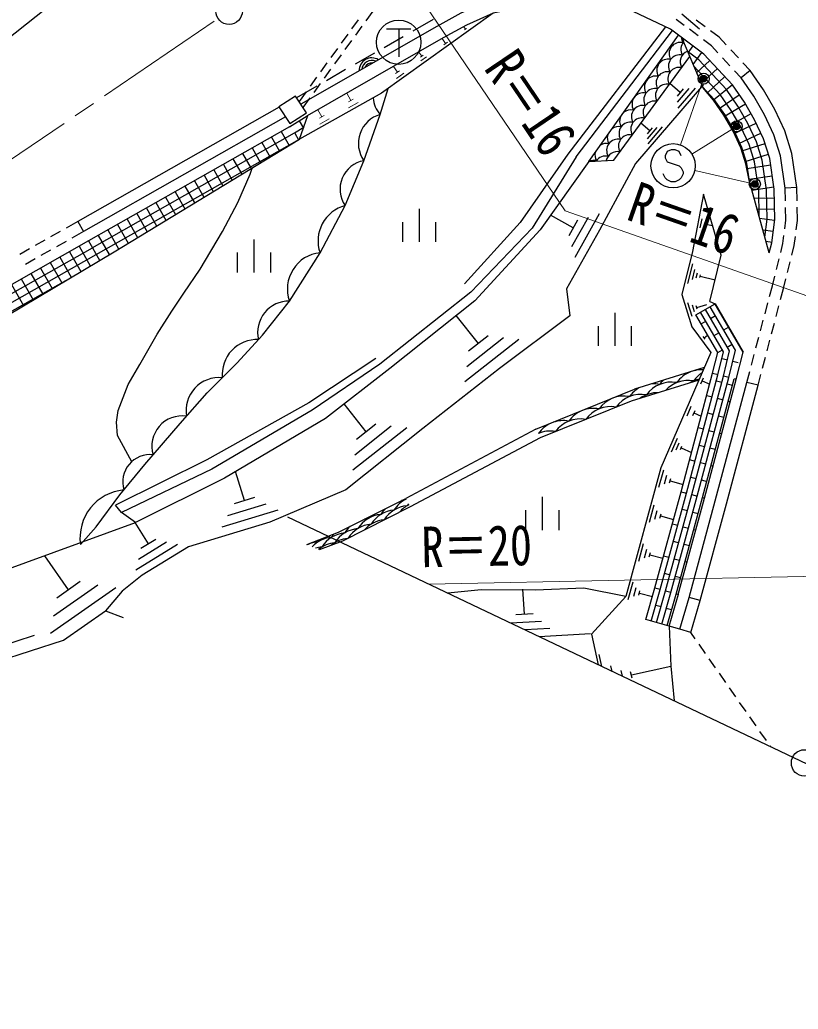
# Model space of a CAD drawing. Units: millimetres at full size, sheet at 1:1000; details may follow other scales. Extents: x 40000 to 680000, y 20000 to 380000.
# Drawn here: x 351804 to 386974, y 262369 to 307052 of the extents above; entities that cross this region are included whole.
import ezdxf
from ezdxf.enums import TextEntityAlignment as Align

# ---------------------------------------------------------------- set-up
doc = ezdxf.new("R2010")
doc.units = ezdxf.units.MM
doc.header["$LTSCALE"] = 1000
doc.header["$PDMODE"] = 32
doc.header["$PDSIZE"] = 500
doc.linetypes.add('CHAIN', pattern=[18.5, 12, -1.5, 3.5, -1.5])
for name, color, linetype, lineweight in [('M-BGD', 7, 'Continuous', 25), ('M-BMK', 2, 'CHAIN', 13), ('M-BMK-OTRS', 5, 'Continuous', 25), ('M-BMK-SRVR', 3, 'Continuous', 25), ('M-STR-HTXT', 7, 'Continuous', 13), ('M-STR-STRC', 7, 'Continuous', 25)]:
    doc.layers.add(name, color=color, linetype=linetype, lineweight=lineweight)
doc.styles.add('ＭＳ ゴシック', font='')
doc.styles.get('ＭＳ ゴシック').set_extended_font_data('MS Gothic')

msp = doc.modelspace()

# ---------------------------------------------------------------- linework, layer by layer
at = {"layer": 'M-BGD'}
for p, q in [((367748, 307442), (367434, 307008)), ((367090, 307045), (366796, 306640)), ((373198, 307349), (368149, 303732)), ((370475, 307060), (369562, 306538)), ((381816, 306802), (381462, 307067)), ((381710, 307319), (382519, 306639)), ((382764, 306740), (382364, 307040)), ((367257, 306765), (366964, 306360)), ((368372, 306637), (369472, 306637)), ((368922, 306637), (368922, 305387)), ((380977, 306741), (376571, 300989)), ((376948, 300857), (381291, 306570)), ((382455, 306321), (382056, 306622)), ((383398, 306264), (383004, 306560)), ((366620, 306397), (366327, 305992)), ((366788, 306117), (366494, 305712)), ((369128, 306289), (368260, 305793)), ((377514, 300658), (381569, 306362)), ((381704, 306261), (382660, 304002)), ((381772, 306098), (381825, 306169)), ((383049, 305876), (382695, 306141)), ((383723, 305914), (383398, 306264)), ((366151, 305749), (365857, 305344)), ((381998, 305566), (382225, 305869)), ((383346, 305557), (383049, 305876)), ((384268, 305328), (383928, 305695)), ((366318, 305469), (366025, 305065)), ((367826, 305544), (366958, 305048)), ((378639, 300706), (382073, 305388)), ((382223, 305033), (382625, 305569)), ((382381, 304660), (382980, 305216)), ((384001, 304118), (382713, 305503)), ((383890, 304971), (383550, 305337)), ((365681, 305102), (365388, 304697)), ((365849, 304822), (365555, 304417)), ((366524, 304800), (365656, 304303)), ((382589, 304170), (383320, 304850)), ((384391, 304432), (384095, 304751)), ((384797, 304759), (384391, 304432)), ((384797, 304759), (384472, 305109)), ((365211, 304454), (364918, 304049)), ((382871, 303750), (383661, 304484)), ((365222, 304055), (364309, 303532)), ((365379, 304174), (365086, 303769)), ((382691, 304125), (379626, 300559)), ((381640, 303766), (381166, 304173)), ((381780, 303930), (381499, 303602)), ((381519, 303332), (382051, 303950)), ((382322, 303971), (381540, 303061)), ((383142, 303426), (382660, 304002)), ((384001, 304118), (383142, 303426)), ((364742, 303806), (364420, 303362)), ((368149, 303732), (364442, 301658)), ((364910, 303526), (364595, 303092)), ((383409, 303041), (384313, 303668)), ((363520, 303103), (354420, 297938)), ((383638, 302704), (384591, 303253)), ((363804, 302666), (354677, 297486)), ((363993, 302222), (364784, 302710)), ((383887, 302271), (384841, 302820)), ((363993, 302222), (354914, 297068)), ((364213, 301946), (364638, 302207)), ((364419, 302484), (364620, 302158)), ((380264, 302041), (379869, 302380)), ((380381, 302177), (380146, 301904)), ((380163, 301679), (380607, 302194)), ((380832, 302211), (380180, 301453)), ((384082, 301912), (385078, 302379)), ((355081, 296761), (364214, 301945)), ((355249, 296454), (364435, 301667)), ((363175, 301757), (363541, 301112)), ((363610, 302004), (363969, 301372)), ((364229, 301925), (364396, 301631)), ((364432, 301670), (364450, 301681)), ((384295, 301459), (385290, 301927)), ((362305, 301264), (362685, 300594)), ((362740, 301510), (363113, 300853)), ((381231, 301187), (381050, 301097)), ((381413, 301187), (381231, 301187)), ((381595, 301097), (381413, 301187)), ((384426, 301133), (385476, 301463)), ((361435, 300770), (361830, 300075)), ((361870, 301017), (362258, 300334)), ((376571, 300989), (374417, 297894)), ((376948, 300857), (374955, 297648)), ((381050, 301097), (380959, 300915)), ((380959, 300915), (380959, 300824)), ((380959, 300824), (381050, 300642)), ((381686, 300915), (381595, 301097)), ((384576, 300656), (385626, 300986)), ((360566, 300276), (360974, 299557)), ((361001, 300523), (361402, 299816)), ((362206, 300087), (362299, 300359)), ((377514, 300658), (375320, 297569)), ((377514, 300658), (378639, 300706)), ((379626, 300559), (377988, 297556)), ((381050, 300642), (381595, 300460)), ((381595, 300460), (381686, 300369)), ((381686, 300369), (381777, 300187)), ((384654, 300339), (385730, 300496)), ((360131, 300030), (360547, 299297)), ((361654, 298802), (362206, 300087)), ((380959, 299915), (380868, 300097)), ((381050, 299824), (380959, 299915)), ((381686, 299915), (381595, 299824)), ((381777, 300097), (381686, 299915)), ((381777, 300187), (381777, 300097)), ((384755, 299849), (385802, 300002)), ((359261, 299536), (359691, 298779)), ((359696, 299783), (360119, 299038)), ((381231, 299733), (381050, 299824)), ((381413, 299733), (381231, 299733)), ((381595, 299824), (381413, 299733)), ((385655, 296533), (384763, 299811)), ((384885, 299363), (385874, 299507)), ((386908, 299483), (386389, 299441)), ((386399, 298875), (386389, 299441)), ((386919, 298883), (386908, 299483)), ((358392, 299042), (358835, 298260)), ((358826, 299289), (359263, 298520)), ((384986, 298992), (385896, 299007)), ((357522, 298549), (357980, 297742)), ((357957, 298796), (358408, 298001)), ((360969, 297494), (361654, 298802)), ((369841, 298519), (369841, 297019)), ((385121, 298494), (385905, 298508)), ((386413, 298010), (386404, 298575)), ((386934, 297983), (386924, 298583)), ((356652, 298055), (357124, 297223)), ((357087, 298302), (357552, 297483)), ((376807, 297652), (375785, 298222)), ((376748, 296809), (377494, 298145)), ((377984, 298283), (376887, 296319)), ((382549, 297651), (382628, 298061)), ((385231, 298090), (385909, 298008)), ((354420, 297938), (353893, 297640)), ((354420, 297938), (354677, 297486)), ((356217, 297808), (356697, 296964)), ((369091, 297919), (369091, 297019)), ((370591, 297919), (370591, 297019)), ((374417, 297894), (371901, 295135)), ((374955, 297648), (372179, 294751)), ((377004, 298006), (376609, 297298)), ((382774, 297714), (382813, 297919)), ((382794, 297817), (383101, 297758)), ((386365, 297615), (386413, 298010)), ((386884, 297570), (386934, 297983)), ((353632, 297492), (353197, 297246)), ((354677, 297486), (354153, 297189)), ((355348, 297315), (355840, 296447)), ((355783, 297561), (356269, 296705)), ((359947, 295795), (360969, 297494)), ((375320, 297569), (372359, 294353)), ((377988, 297556), (376508, 294904)), ((385373, 297569), (385849, 297511)), ((386285, 296955), (386329, 297317)), ((386797, 296860), (386847, 297272)), ((350299, 294055), (355082, 296761)), ((352239, 296704), (351804, 296458)), ((352936, 297098), (352500, 296852)), ((353892, 297042), (353457, 296795)), ((354482, 296824), (354985, 295936)), ((354913, 297068), (355411, 296191)), ((362380, 297137), (362380, 295637)), ((385515, 297048), (385789, 297015)), ((385655, 296533), (385785, 296983)), ((386182, 296544), (386285, 296955)), ((386687, 296418), (386797, 296860)), ((350467, 293748), (355249, 296454)), ((352499, 296254), (352064, 296007)), ((353196, 296648), (352760, 296401)), ((353612, 296332), (354126, 295423)), ((354047, 296578), (354555, 295680)), ((361630, 296537), (361630, 295637)), ((363130, 296537), (363130, 295637)), ((385988, 295768), (386110, 296253)), ((352742, 295839), (353267, 294911)), ((353177, 296085), (353696, 295167)), ((381989, 295139), (382210, 296034)), ((386493, 295642), (386614, 296127)), ((352306, 295593), (352838, 294654)), ((359214, 294703), (359947, 295795)), ((382193, 295326), (382304, 295773)), ((382370, 295401), (382425, 295625)), ((382533, 295420), (382561, 295532)), ((382547, 295476), (383218, 295311)), ((385805, 295036), (385916, 295477)), ((350636, 293441), (353886, 295280)), ((351436, 295100), (351979, 294142)), ((351871, 295347), (352408, 294398)), ((385678, 294553), (385807, 295043)), ((386310, 294910), (386420, 295351)), ((358666, 293891), (359214, 294703)), ((372179, 294751), (368075, 291496)), ((376508, 294904), (376653, 293688)), ((386180, 294420), (386310, 294910)), ((372359, 294353), (368523, 291307)), ((382181, 293659), (381993, 294264)), ((382285, 293857), (382191, 294160)), ((382413, 293980), (382366, 294131)), ((382389, 294055), (382843, 294197)), ((382981, 294327), (383220, 294220)), ((384139, 292136), (382997, 294094)), ((384479, 292049), (383215, 294217)), ((385473, 293779), (385601, 294263)), ((385976, 293646), (386104, 294130)), ((358014, 292853), (358666, 293891)), ((372521, 292438), (371524, 293705)), ((376653, 293688), (373476, 291311)), ((378682, 293822), (378682, 292322)), ((383605, 292059), (382562, 293848)), ((383872, 292098), (382779, 293971)), ((383014, 293568), (383230, 293694)), ((383446, 293820), (383450, 293823)), ((377932, 293222), (377932, 292322)), ((379432, 293222), (379432, 292322)), ((382582, 293316), (382798, 293442)), ((383608, 293046), (383824, 293172)), ((385269, 293006), (385397, 293489)), ((385772, 292873), (385899, 293356)), ((357225, 291489), (358014, 292853)), ((371999, 291397), (373656, 292700)), ((372959, 292783), (372082, 292093)), ((382767, 292627), (382673, 292755)), ((382720, 292691), (382879, 292808)), ((383176, 292795), (383392, 292921)), ((385065, 292232), (385192, 292716)), ((374352, 292617), (371916, 290700)), ((383770, 292273), (383986, 292399)), ((384202, 292525), (384203, 292525)), ((385567, 292099), (385695, 292583)), ((383107, 291087), (383338, 292021)), ((383338, 292021), (383554, 292147)), ((383349, 291023), (383605, 292059)), ((383591, 290959), (383872, 292098)), ((383832, 290896), (384139, 292136)), ((384171, 290806), (384479, 292049)), ((384860, 291459), (384988, 291942)), ((385363, 291326), (385491, 291809)), ((356701, 290576), (357225, 291489)), ((367890, 291753), (364860, 289756)), ((368075, 291496), (365019, 289419)), ((382730, 291344), (379579, 290365)), ((383530, 291755), (383773, 291695)), ((384015, 291635), (384258, 291575)), ((368523, 291307), (365611, 289045)), ((373476, 291311), (370020, 288592)), ((381924, 285674), (383349, 291023)), ((382165, 285609), (383591, 290959)), ((382406, 285544), (383832, 290896)), ((383107, 291087), (383350, 291027)), ((383593, 290967), (383835, 290907)), ((384654, 290679), (384784, 291169)), ((385157, 290545), (385286, 291036)), ((356246, 289410), (356701, 290576)), ((382483, 290775), (379428, 289836)), ((382574, 290608), (382693, 290883)), ((382634, 290745), (382976, 290597)), ((382648, 285479), (384074, 290832)), ((383275, 290748), (383517, 290683)), ((383759, 290619), (384000, 290555)), ((384078, 290847), (384175, 290823)), ((385157, 290545), (384654, 290679)), ((375120, 288557), (379579, 290365)), ((382841, 290087), (383082, 290023)), ((364860, 289756), (360253, 287176)), ((367455, 288448), (366454, 289711)), ((379428, 289836), (375322, 288177)), ((381951, 289173), (382141, 289610)), ((383324, 289959), (383566, 289894)), ((383807, 289830), (383904, 289804)), ((356177, 288878), (356246, 289410)), ((365019, 289419), (360484, 286760)), ((382217, 289187), (382312, 289405)), ((382264, 289296), (382592, 289154)), ((382889, 289298), (383131, 289234)), ((383372, 289170), (383614, 289105)), ((356211, 288278), (356177, 288878)), ((365611, 289045), (361050, 286347)), ((366937, 287404), (368589, 288713)), ((367892, 288794), (367018, 288101)), ((356860, 287095), (356211, 288278)), ((370020, 288592), (366529, 285827)), ((369286, 288632), (366856, 286708)), ((375120, 288557), (369240, 285435)), ((382455, 288638), (382696, 288574)), ((382938, 288509), (383179, 288445)), ((383421, 288381), (383518, 288355)), ((375322, 288177), (369438, 285053)), ((381242, 287540), (381512, 288163)), ((381465, 287628), (381600, 287940)), ((381655, 287639), (381722, 287794)), ((382503, 287849), (382745, 287785)), ((381688, 287716), (382155, 287514)), ((382986, 287720), (383228, 287656)), ((360253, 287176), (356128, 285125)), ((382068, 287189), (382310, 287124)), ((382552, 287060), (382793, 286996)), ((383035, 286931), (383131, 286905)), ((360484, 286760), (356399, 284796)), ((361951, 285336), (361556, 286656)), ((380683, 285947), (380898, 286734)), ((380933, 286090), (381041, 286483)), ((361050, 286347), (357029, 284352)), ((381157, 286135), (381211, 286331)), ((381184, 286233), (381774, 286072)), ((382117, 286400), (382359, 286335)), ((382600, 286271), (382842, 286206)), ((366529, 285827), (363104, 284363)), ((380739, 281329), (381924, 285674)), ((380979, 281259), (382165, 285609)), ((381219, 281190), (382406, 285544)), ((381682, 285739), (381924, 285675)), ((381830, 285699), (381924, 285674)), ((382165, 285610), (382407, 285546)), ((382165, 285608), (382406, 285542)), ((356399, 284796), (356128, 285125)), ((361210, 284671), (362936, 285189)), ((362408, 285473), (361494, 285199)), ((366206, 283907), (369240, 285435)), ((375409, 285505), (375409, 284005)), ((380249, 284361), (380465, 285148)), ((381459, 281120), (382648, 285479)), ((382647, 285477), (382744, 285450)), ((382649, 285482), (382745, 285456)), ((357029, 284352), (356399, 284796)), ((363464, 284904), (360926, 284143)), ((369438, 285053), (366381, 283513)), ((374659, 284905), (374659, 284005)), ((376159, 284905), (376159, 284005)), ((380500, 284504), (380607, 284898)), ((380724, 284549), (380777, 284746)), ((380750, 284647), (381341, 284486)), ((381726, 284950), (381968, 284884)), ((382209, 284819), (382450, 284753)), ((347784, 280970), (357029, 284352)), ((357616, 283379), (357015, 284353)), ((363104, 284363), (359420, 283258)), ((381288, 284292), (381529, 284227)), ((364773, 283353), (366206, 283907)), ((381770, 284161), (382011, 284095)), ((382253, 284029), (382349, 284003)), ((358922, 283357), (357049, 282203)), ((357164, 282687), (358437, 283472)), ((357953, 283587), (357279, 283172)), ((366381, 283513), (365336, 283109)), ((379770, 282608), (379985, 283396)), ((381332, 283503), (381573, 283437)), ((381814, 283372), (382055, 283306)), ((359420, 283258), (357330, 281970)), ((380021, 282752), (380129, 283145)), ((380245, 282796), (380299, 282993)), ((380272, 282895), (380863, 282733)), ((354002, 281309), (352930, 282843)), ((380893, 282845), (381134, 282780)), ((381376, 282714), (381617, 282648)), ((381858, 282582), (381954, 282556)), ((357330, 281970), (356423, 281253)), ((380937, 282056), (381178, 281990)), ((353329, 280136), (355335, 281538)), ((354533, 281680), (353471, 280938)), ((379296, 280876), (379512, 281664)), ((381420, 281924), (381661, 281859)), ((356138, 281396), (353187, 279334)), ((356423, 281253), (355669, 280355)), ((372644, 281311), (371147, 281159)), ((375107, 281299), (372644, 281311)), ((374604, 280204), (374535, 281346)), ((377295, 281381), (375107, 281299)), ((379179, 281014), (377295, 281381)), ((379547, 281019), (379655, 281413)), ((379771, 281064), (379825, 281261)), ((379798, 281163), (380389, 281001)), ((380085, 279970), (380499, 281398)), ((380325, 279901), (380739, 281329)), ((380499, 281398), (380740, 281332)), ((380565, 279831), (380979, 281259)), ((380806, 279762), (381219, 281190)), ((380981, 281267), (381222, 281201)), ((381046, 279692), (381459, 281120)), ((381142, 279664), (381560, 281108)), ((381463, 281135), (381560, 281109)), ((380534, 280621), (380774, 280552)), ((381622, 279525), (382039, 280965)), ((382540, 280824), (382040, 280969)), ((382121, 279381), (382540, 280824)), ((353785, 279038), (355669, 280355)), ((355669, 280355), (356475, 280064)), ((374999, 280228), (374209, 280180)), ((381014, 280482), (381254, 280413)), ((373975, 279813), (375372, 279898)), ((381142, 279664), (380085, 279970)), ((375745, 279567), (374633, 279500)), ((375276, 279194), (377588, 279334)), ((381622, 279525), (381142, 279664)), ((382121, 279381), (381622, 279525)), ((382322, 279095), (382121, 279381)), ((352453, 279244), (348882, 278099)), ((349484, 277659), (353785, 279038)), ((382780, 278439), (382494, 278849)), ((378106, 277847), (377987, 278384)), ((383239, 277784), (382952, 278193)), ((378570, 277626), (378514, 277879)), ((379033, 277406), (378974, 277671)), ((379468, 277314), (379402, 277611)), ((379435, 277463), (381212, 277857)), ((383698, 277128), (383411, 277538)), ((384156, 276473), (383870, 276882)), ((384615, 275817), (384328, 276227)), ((385074, 275162), (384787, 275572)), ((385533, 274507), (385246, 274916)), ((385736, 274216), (385705, 274261))]:
    msp.add_line(p, q, dxfattribs=at)
for points in [[(355539, 309589), (351082, 306039), (346428, 302357), (341411, 298999), (336947, 296172), (331739, 292985)], [(372858, 307854), (371725, 307345), (370646, 306755), (364500, 303238)], [(382713, 305503), (381204, 306636), (379511, 307422), (377653, 307831), (375766, 307860), (373198, 307349)], [(373198, 307349), (371992, 306807), (370939, 306231), (364784, 302710)], [(385463, 297238), (385563, 298054), (385540, 299372), (385344, 300714), (385083, 301545), (384694, 302373), (384246, 303151), (383728, 303897), (382478, 305242), (381975, 305619)], [(385211, 298166), (385190, 299344), (385002, 300636), (384756, 301418), (384383, 302211), (383950, 302963), (383454, 303677), (382248, 304975)], [(386908, 299483), (386684, 301021), (386362, 302044), (385910, 303007), (385405, 303885), (384797, 304759)], [(386389, 299441), (386175, 300904), (385877, 301855), (385448, 302767), (384965, 303606), (384391, 304432)], [(354542, 283357), (355251, 284153), (356323, 285600), (357455, 286972), (359043, 288815), (360276, 290203), (361630, 291563), (362769, 292809), (363988, 294352), (365370, 296532), (366505, 298660), (367348, 300687), (368091, 302775), (368449, 303947)], [(384774, 299771), (384659, 300558), (384429, 301290), (384073, 302049), (383654, 302776), (383181, 303457), (382648, 304031)], [(385890, 299400), (385686, 300793), (385410, 301672), (385004, 302535), (384542, 303338), (384001, 304118)], [(384763, 299811), (384611, 300547), (384383, 301272), (384028, 302026), (383612, 302749), (383142, 303426)], [(349049, 292409), (351970, 294136), (356064, 296580), (364442, 301658), (364825, 302733)], [(385785, 296983), (385913, 298036), (385890, 299400)], [(382690, 299176), (382193, 296592), (381715, 294653), (382173, 293181), (383025, 292023), (380767, 286822), (379179, 281014), (377629, 279305), (377935, 277929)], [(382981, 294327), (383486, 296429), (382690, 299176)], [(354913, 297068), (350131, 294362), (348443, 293327)], [(383338, 292021), (382344, 293724), (383220, 294220), (384479, 292049)], [(380499, 281398), (381682, 285739), (383107, 291087)], [(381556, 281093), (382744, 285453), (384171, 290806)], [(382039, 280965), (383227, 285323), (384654, 290679)], [(382540, 280824), (383729, 285187), (385157, 290545)], [(381142, 279664), (381212, 277854), (381373, 276292)]]:
    msp.add_lwpolyline(points, dxfattribs=at)
msp.add_lwpolyline([(364000, 302364), (364751, 302851), (364263, 303602), (363513, 303115)], close=True, dxfattribs=at)
for centre in [(368922, 306037), (381322, 300460)]:
    msp.add_circle(centre, 1000, dxfattribs=at)
for centre, radius, start, end in [((382212, 306282), 514, 181.9193, 210.3796), ((381653, 305521), 514, 77.097, 210.3796), ((382183, 305718), 514, 139.4896, 210.3796), ((367705, 304765), 567, 57.8457, 181.7007), ((367705, 304765), 453, 65.8051, 173.7413), ((381095, 304759), 514, 77.097, 210.3796), ((381624, 304956), 514, 77.097, 210.3796), ((382154, 305154), 514, 111.063, 210.3796), ((367705, 304765), 340, 81.4304, 158.1159), ((381595, 304392), 514, 77.097, 210.3796), ((380536, 303998), 514, 77.097, 210.3796), ((381066, 304195), 514, 77.097, 210.3796), ((380508, 303434), 514, 77.097, 210.3796), ((381037, 303631), 514, 77.097, 210.3796), ((368989, 303607), 1224, 184.147, 222.8438), ((379978, 303237), 514, 77.097, 210.3796), ((379419, 302475), 514, 77.097, 131.1614), ((379949, 302672), 514, 77.097, 210.3796), ((380479, 302869), 514, 77.097, 210.3796), ((368458, 301468), 1357, 105.6965, 215.1361), ((379419, 302475), 514, 158.0284, 210.3796), ((379920, 302108), 514, 77.097, 210.3796), ((378861, 301714), 514, 77.097, 125.5371), ((379391, 301911), 514, 77.097, 210.3796), ((378832, 301150), 514, 77.097, 210.3796), ((378861, 301714), 514, 163.6527, 210.3796), ((379362, 301347), 514, 77.097, 210.3796), ((378302, 300953), 514, 77.097, 121.1927), ((378302, 300953), 514, 167.9971, 210.3796), ((378274, 300388), 514, 77.097, 146.4579), ((378803, 300585), 514, 77.097, 168.0728), ((367576, 299404), 1304, 100.0657, 214.7782), ((377744, 300191), 514, 77.097, 114.4934), ((366924, 297069), 1645, 104.7484, 199.0798), ((365536, 294898), 1642, 95.815, 199.4444), ((363967, 292936), 1416, 89.1461, 193.2419), ((362525, 291034), 1579, 87.6937, 185.483), ((360802, 289404), 1487, 84.1621, 189.971), ((382599, 289869), 1373, 111.2452, 144.5159), ((383364, 289946), 1373, 122.482, 144.5159), ((382599, 289869), 1373, 86.4073, 103.286), ((381230, 289316), 1373, 79.4986, 144.5159), ((380465, 289239), 1373, 79.4986, 94.353), ((381834, 289792), 1373, 134.9079, 144.5159), ((381995, 289393), 1373, 79.4986, 137.9995), ((382760, 289470), 1373, 100.8243, 121.6397), ((379097, 288686), 1373, 79.4986, 144.5159), ((379862, 288763), 1373, 79.4986, 144.5159), ((380465, 289239), 1373, 120.1782, 144.5159), ((380626, 288840), 1373, 88.9213, 125.2452), ((378493, 288209), 1373, 79.4986, 144.5159), ((359136, 287798), 1364, 81.4961, 196.6702), ((377728, 288132), 1373, 112.1325, 144.5159), ((377728, 288132), 1373, 79.4986, 112.019), ((376359, 287579), 1373, 114.9814, 144.5159), ((376359, 287579), 1373, 79.4986, 109.1702), ((377124, 287656), 1373, 79.4986, 144.5159), ((375756, 287103), 1373, 79.4986, 112.9437), ((357689, 286176), 1238, 83.5128, 196.7707), ((356705, 283646), 2182, 95.2932, 187.5992), ((369424, 283749), 1364, 95.1245, 148.1268), ((369867, 284190), 1364, 116.7335, 148.1268), ((370017, 283946), 1364, 117.6314, 140.4423), ((369274, 283993), 1364, 95.1245, 99.4394), ((370310, 284631), 1364, 145.2501, 148.1268), ((370461, 284387), 1364, 143.5848, 148.1268), ((368237, 283355), 1364, 95.1245, 148.1268), ((368831, 283552), 1364, 95.1245, 148.1268), ((369274, 283993), 1364, 134.022, 148.1268), ((367794, 282914), 1364, 95.1245, 147.5822), ((368387, 283111), 1364, 95.1245, 139.045), ((367644, 283158), 1364, 95.1245, 101.3837), ((368680, 283796), 1364, 144.084, 148.1268), ((368981, 283308), 1364, 109.3576, 124.1038), ((366607, 282519), 1364, 95.1245, 148.1268), ((367050, 282961), 1364, 140.6764, 148.1268), ((367200, 282716), 1364, 95.1245, 148.1268), ((367644, 283158), 1364, 132.0778, 148.1268), ((365420, 282125), 1364, 95.1245, 116.9787), ((366014, 282322), 1364, 95.1245, 137.1878), ((366164, 282078), 1364, 95.1245, 129.6705), ((366457, 282763), 1364, 143.1403, 148.1268), ((366757, 282275), 1364, 95.9023, 130.0489), ((365570, 281881), 1364, 95.1245, 107.2888)]:
    msp.add_arc(centre, radius, start, end, dxfattribs=at)
at = {"layer": 'M-BMK'}
for p, q in [((355624, 303612), (360586, 306986)), ((354301, 302713), (355128, 303275)), ((348762, 298946), (353805, 302375))]:
    msp.add_line(p, q, dxfattribs=at)
at = {"layer": 'M-BMK-OTRS'}
msp.add_line((363899, 284609), (410627, 262369), dxfattribs=at)
at = {"layer": 'M-BMK-SRVR'}
for centre in [(361259, 307444), (387263, 273489)]:
    msp.add_circle(centre, 600, dxfattribs=at)
at = {"layer": 'M-STR-HTXT'}
for p, q in [((367448, 311653), (376445, 298422)), ((371938, 306630), (371862, 306736)), ((371980, 306661), (371895, 306600)), ((371040, 305987), (370887, 306201)), ((371126, 306049), (370955, 305926)), ((369966, 305408), (369831, 305597)), ((370029, 305453), (369903, 305363)), ((370182, 305373), (369930, 305193)), ((368870, 304689), (368688, 304943)), ((368955, 304750), (368786, 304629)), ((369161, 304641), (368822, 304399)), ((382698, 304392), (381653, 301406)), ((366757, 303410), (366575, 303735)), ((366865, 303470), (366649, 303349)), ((365454, 302674), (365276, 302991)), ((367095, 303314), (366662, 303072)), ((365560, 302733), (365348, 302615)), ((365784, 302581), (365361, 302344)), ((384191, 302238), (382168, 300984)), ((385014, 299636), (382301, 300242)), ((391538, 293110), (376445, 298422)), ((370283, 281570), (408949, 282339))]:
    msp.add_line(p, q, dxfattribs=at)
at = {"layer": 'M-STR-STRC'}
for centre, radius in [((382698, 304392), 150), ((382698, 304392), 120), ((382698, 304392), 90), ((382698, 304392), 60), ((382698, 304392), 30), ((382698, 304392), 20), ((384191, 302238), 150), ((384191, 302238), 120), ((384191, 302238), 90), ((384191, 302238), 60), ((384191, 302238), 30), ((384191, 302238), 20), ((385014, 299636), 150), ((385014, 299636), 120), ((385014, 299636), 90), ((385014, 299636), 60), ((385014, 299636), 30), ((385014, 299636), 20)]:
    msp.add_circle(centre, radius, dxfattribs=at)
for p in [(382698, 304392), (384191, 302238), (385014, 299636)]:
    msp.add_point(p, dxfattribs=at)

# ---------------------------------------------------------------- texts
at = {"layer": 'M-BGD', "style": 'ＭＳ ゴシック', "width": 0.8}
for s, rotation, p in [('R＝16', 304.055, (373677, 302493)), ('R＝16', 340.72, (381317, 296708)), ('R＝20', 1.139, (372475, 281828))]:
    msp.add_text(s, height=1833, rotation=rotation, dxfattribs=at).set_placement(p, align=Align.BOTTOM_CENTER)

doc.saveas('drawing.dxf')
